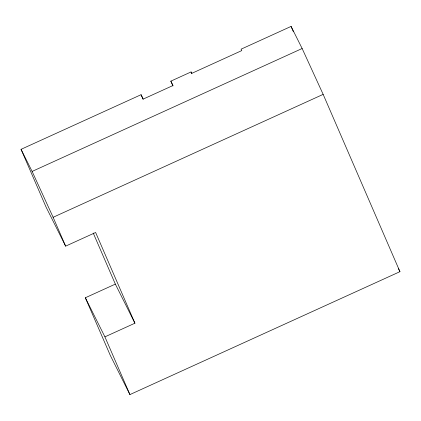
<?xml version="1.0" encoding="UTF-8"?>
<svg xmlns="http://www.w3.org/2000/svg" width="421" height="421" viewBox="0 0 421 421"><rect width="100%" height="100%" fill="white"/><g stroke="black" fill="none" stroke-linecap="round" stroke-linejoin="round"><path stroke-width="0.63" d="M134.92 323.202L95.63 232.492L65.629 246.148L46.052 207.058L21.05 149.329L141.061 94.704L143.245 99.067L173.026 85.51L170.842 81.148L191.066 71.938L191.776 73.354L241.78 50.594L241.07 49.178L291.079 26.412L302.141 48.51L323.154 94.372L399.95 271.671L129.921 394.588L110.344 355.492L85.342 297.768L115.349 284.112L134.92 323.202L104.918 336.858L85.342 297.768M21.05 149.329L32.117 171.426L302.141 48.51M65.629 246.148L53.125 217.289L323.154 94.372M398.487 268.751L399.95 271.671M32.117 171.426L53.125 217.289M291.079 26.412L293.421 31.828M191.066 71.938L191.85 73.749M170.842 81.148L172.936 85.968M141.061 94.704L143.103 99.414M93.23 233.05L115.349 284.112M104.918 336.858L129.921 394.588"/></g></svg>
